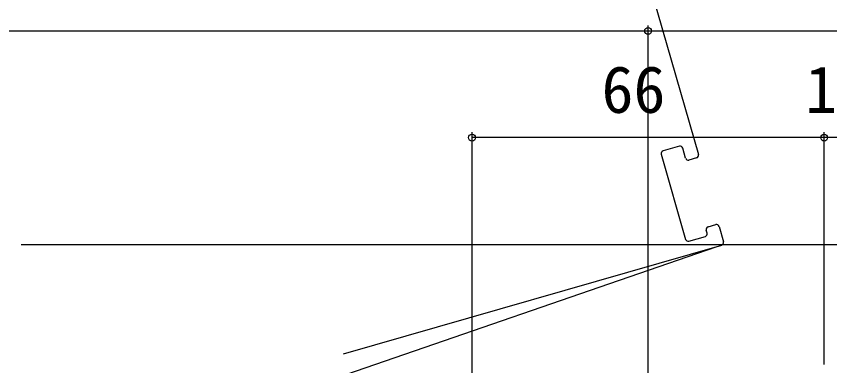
# Model space of a CAD drawing. Units: millimetres, scale not verified. Extents: x -525 to 525, y -783 to 778.
# Drawn here: x 0.6 to 153, y -438.4 to -373 of the extents above; entities that cross this region are included whole.
import ezdxf
from ezdxf.enums import TextEntityAlignment as Align

# ---------------------------------------------------------------- set-up
doc = ezdxf.new("R2010")
doc.units = ezdxf.units.MM
doc.header["$LTSCALE"] = 4
doc.layers.add('0-5_YKK_12', color=2, linetype='Continuous')
doc.layers.add('0-8_YKK_D', color=6, linetype='Continuous')
doc.styles.add('ＭＳ ゴシック', font='')
doc.styles.get('ＭＳ ゴシック').set_extended_font_data('MS Gothic')

msp = doc.modelspace()

# ---------------------------------------------------------------- linework, layer by layer
at = {"layer": '0-5_YKK_12'}
for p, q in [((117.261, -359.955), (128.445, -398.88)), ((124.871, -397.306), (121.795, -398.19)), ((126.042, -399.571), (125.49, -397.649)), ((121.453, -398.808), (126.037, -414.763)), ((128.102, -399.499), (126.661, -399.913)), ((130.073, -413.603), (129.908, -413.026)), ((130.25, -412.408), (131.692, -411.994)), ((132.311, -412.336), (133.139, -415.219)), ((126.655, -415.105), (129.731, -414.222)), ((1.5, -415.7), (163.949, -415.7)), ((61.918, -436.202), (132.797, -415.838))]:
    msp.add_line(p, q, dxfattribs=at)
for centre, start, end in [((125.009, -397.787), 16.0296, 106.0296), ((121.934, -398.67), 106.0296, 196.0296), ((127.964, -399.018), 286.0296, 16.0296), ((126.523, -399.433), 196.0296, 286.0296), ((130.388, -412.888), 106.0296, 196.0296), ((131.83, -412.474), 16.0296, 106.0296), ((129.593, -413.741), 286.0296, 16.0296), ((126.517, -414.625), 196.0296, 286.0296), ((132.658, -415.358), 286.0296, 16.0296)]:
    msp.add_arc(centre, 0.5, start, end, dxfattribs=at)
at = {"layer": '0-8_YKK_D'}
for p, q in [((119, -528.8), (119, -374.7)), ((119, -528.8), (119, -374.7)), ((-1, -375.7), (119, -375.7)), ((119, -375.7), (175, -375.7)), ((86.001, -442.918), (86.001, -394.7)), ((152, -438.2), (152, -394.7)), ((152, -438.2), (152, -394.7)), ((152, -395.7), (86.001, -395.7)), ((163, -395.7), (152, -395.7)), ((131.867, -416.159), (52.129, -443.615))]:
    msp.add_line(p, q, dxfattribs=at)
for centre in [(119, -375.7), (119, -375.7), (86.001, -395.7), (152, -395.7), (152, -395.7)]:
    msp.add_circle(centre, 0.637, dxfattribs=at)

# ---------------------------------------------------------------- texts
at = {"layer": '0-8_YKK_D', "style": 'ＭＳ ゴシック'}
for s, p in [('66', (110.273, -393.7)), ('11', (148.465, -393.7))]:
    msp.add_text(s, height=8.798, dxfattribs=at).set_placement(p, align=Align.BOTTOM_LEFT)

doc.saveas('drawing.dxf')
